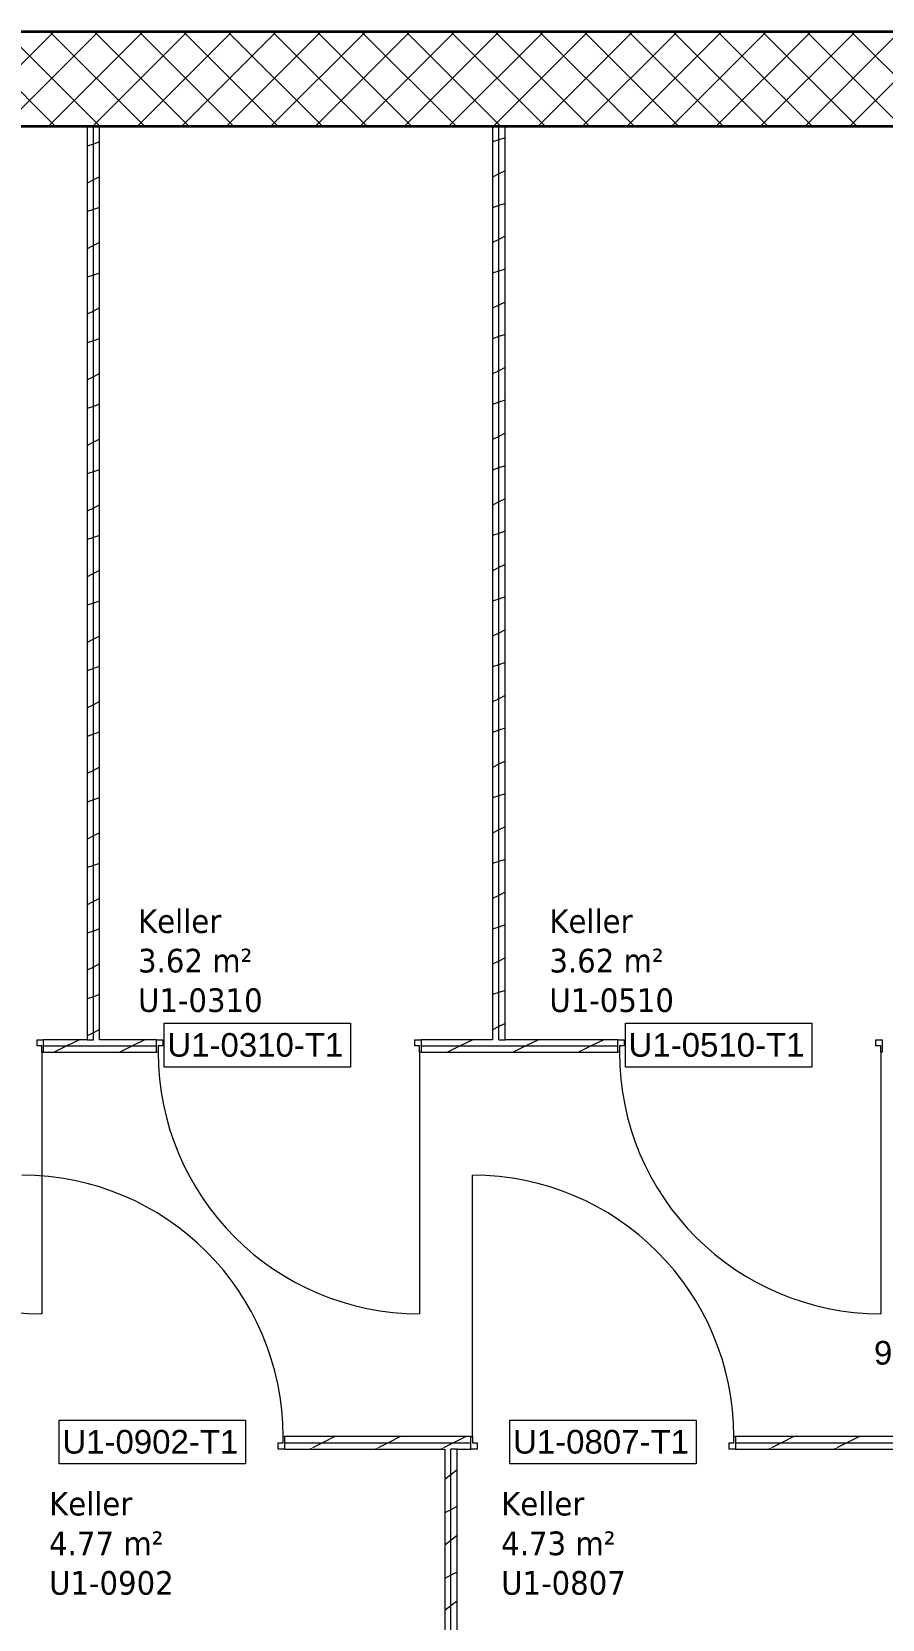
# Model space of a CAD drawing. Extents: x -1907 to 937, y -179 to 966.
# Drawn here: x -480 to -426, y 793 to 893.8 of the extents above; entities that cross this region are included whole.
import ezdxf

# ---------------------------------------------------------------- set-up
doc = ezdxf.new("R2010")
doc.units = 0
doc.layers.get('0').update_dxf_attribs({"lineweight": 13})
for name, color, linetype, lineweight in [('A-____-NOTE-TEXT', 7, 'Continuous', 9), ('A-AREA-____-IDEN', 7, 'Continuous', 5), ('A-DOOR-____-IDEN', 7, 'Continuous', 5), ('A-DOOR-FRAM-MCUT', 7, 'Continuous', 9), ('A-DOOR-OPNG-OTLN', 7, 'Continuous', 9), ('A-WALL-____-MCUT', 7, 'Continuous', 35), ('A-WALL-____-PATT', 7, 'Continuous', 35), ('A-WALL-FNSH-MCUT', 7, 'Continuous', 35)]:
    doc.layers.add(name, color=color, linetype=linetype, lineweight=lineweight)
doc.styles.get("Standard").update_dxf_attribs({"font": 'arial.ttf'})

# ---------------------------------------------------------------- blocks, each defined once
blk = doc.blocks.new('Referenz-A0UJ2810XE', base_point=(-1920.13, -159.41))
at = {"layer": 'A-DOOR-____-IDEN', "color": 0, "linetype": 'Continuous', "ltscale": 0.13}
for p, q in [((-471.58, 830.79), (-459.74, 830.79)), ((-471.58, 828.01), (-471.58, 830.79)), ((-459.74, 830.79), (-459.74, 828.01)), ((-442.28, 830.79), (-430.44, 830.79)), ((-442.28, 828.01), (-442.28, 830.79)), ((-430.44, 830.79), (-430.44, 828.01)), ((-459.74, 828.01), (-471.58, 828.01)), ((-430.44, 828.01), (-442.28, 828.01)), ((-478.25, 805.59), (-466.41, 805.59)), ((-478.25, 802.81), (-478.25, 805.59)), ((-466.41, 805.59), (-466.41, 802.81)), ((-449.62, 805.59), (-437.78, 805.59)), ((-449.62, 802.81), (-449.62, 805.59)), ((-437.78, 805.59), (-437.78, 802.81)), ((-466.41, 802.81), (-478.25, 802.81)), ((-437.78, 802.81), (-449.62, 802.81))]:
    blk.add_line(p, q, dxfattribs=at)
at = {"layer": 'A-DOOR-FRAM-MCUT', "color": 0, "linetype": 'Continuous', "ltscale": 0.13}
for p, q in [((-479.66, 829.75), (-479.26, 829.75)), ((-479.66, 829.35), (-479.66, 829.75)), ((-479.26, 829.75), (-479.26, 828.95)), ((-472.06, 829.75), (-471.66, 829.75)), ((-472.06, 828.95), (-472.06, 829.75)), ((-471.66, 829.75), (-471.66, 829.35)), ((-455.66, 829.75), (-455.26, 829.75)), ((-455.66, 829.35), (-455.66, 829.75)), ((-455.26, 829.75), (-455.26, 828.95)), ((-442.76, 829.75), (-442.36, 829.75)), ((-442.76, 828.95), (-442.76, 829.75)), ((-442.36, 829.75), (-442.36, 829.35)), ((-426.36, 829.75), (-425.96, 829.75)), ((-426.36, 829.35), (-426.36, 829.75)), ((-425.96, 829.75), (-425.96, 828.95)), ((-479.36, 829.35), (-479.66, 829.35)), ((-479.36, 828.95), (-479.36, 829.35)), ((-479.26, 828.95), (-479.36, 828.95)), ((-471.96, 828.95), (-472.06, 828.95)), ((-471.96, 829.35), (-471.96, 828.95)), ((-471.66, 829.35), (-471.96, 829.35)), ((-455.36, 829.35), (-455.66, 829.35)), ((-455.36, 828.95), (-455.36, 829.35)), ((-455.26, 828.95), (-455.36, 828.95)), ((-442.66, 828.95), (-442.76, 828.95)), ((-442.66, 829.35), (-442.66, 828.95)), ((-442.36, 829.35), (-442.66, 829.35)), ((-426.06, 829.35), (-426.36, 829.35)), ((-426.06, 828.95), (-426.06, 829.35)), ((-425.96, 828.95), (-426.06, 828.95)), ((-464.03, 804.15), (-464.03, 804.55)), ((-464.03, 804.55), (-463.93, 804.55)), ((-463.93, 804.55), (-463.93, 803.75)), ((-452.09, 803.75), (-452.09, 804.55)), ((-452.09, 804.55), (-451.99, 804.55)), ((-451.99, 804.55), (-451.99, 804.15)), ((-435.39, 804.15), (-435.39, 804.55)), ((-435.39, 804.55), (-435.29, 804.55)), ((-435.29, 804.55), (-435.29, 803.75)), ((-464.33, 804.15), (-464.03, 804.15)), ((-464.33, 803.75), (-464.33, 804.15)), ((-463.93, 803.75), (-464.33, 803.75)), ((-451.69, 803.75), (-452.09, 803.75)), ((-451.99, 804.15), (-451.69, 804.15)), ((-451.69, 804.15), (-451.69, 803.75)), ((-435.69, 804.15), (-435.39, 804.15)), ((-435.69, 803.75), (-435.69, 804.15)), ((-435.29, 803.75), (-435.69, 803.75))]:
    blk.add_line(p, q, dxfattribs=at)
at = {"layer": 'A-DOOR-OPNG-OTLN', "color": 0, "linetype": 'Continuous', "ltscale": 0.13}
for p, q in [((-479.36, 828.95), (-479.36, 812.35)), ((-455.36, 828.95), (-455.36, 812.35)), ((-426.06, 828.95), (-426.06, 812.35)), ((-451.99, 804.55), (-451.99, 821.15))]:
    blk.add_line(p, q, dxfattribs=at)
for centre, major_axis in [((-479.36, 828.95), (-16.6, 0)), ((-455.36, 828.95), (-16.6, 0)), ((-426.06, 828.95), (-16.6, 0)), ((-480.63, 804.55), (16.6, 0)), ((-451.99, 804.55), (16.6, 0))]:
    blk.add_ellipse(centre, major_axis=major_axis, ratio=1, start_param=0, end_param=1.570796, dxfattribs=at)
at = {"layer": 'A-WALL-____-MCUT', "color": 0, "linetype": 'Continuous', "ltscale": 0.35}
for p, q in [((256.94, 893.75), (-1656.95, 893.75)), ((-577.76, 887.75), (-450.72, 887.75)), ((-450.72, 887.75), (-424.96, 887.75))]:
    blk.add_line(p, q, dxfattribs=at)
at = {"layer": 'A-WALL-____-MCUT', "color": 0, "linetype": 'Continuous', "lineweight": 9, "ltscale": 0.13}
for p, q in [((-476.08, 829.75), (-476.08, 887.75)), ((-450.32, 829.75), (-450.32, 887.75)), ((-476.48, 829.75), (-476.08, 829.75)), ((-450.32, 829.75), (-449.92, 829.75)), ((-479.26, 829.35), (-472.06, 829.35)), ((-455.26, 829.35), (-442.76, 829.35)), ((-463.93, 804.15), (-452.09, 804.15)), ((-453.36, 736.15), (-453.36, 803.75)), ((-452.96, 803.75), (-453.36, 803.75)), ((-435.29, 804.15), (-424.96, 804.15))]:
    blk.add_line(p, q, dxfattribs=at)
at = {"layer": 'A-WALL-____-PATT', "color": 0, "linetype": 'Continuous', "lineweight": 9, "ltscale": 0.13}
for p, q in [((-484.6, 887.75), (-478.6, 893.75)), ((-478.5, 887.75), (-484.5, 893.75)), ((-481.77, 887.75), (-475.77, 893.75)), ((-475.67, 887.75), (-481.67, 893.75)), ((-478.94, 887.75), (-472.94, 893.75)), ((-472.84, 887.75), (-478.84, 893.75)), ((-476.11, 887.75), (-470.11, 893.75)), ((-470.01, 887.75), (-476.01, 893.75)), ((-473.28, 887.75), (-467.28, 893.75)), ((-467.18, 887.75), (-473.18, 893.75)), ((-470.46, 887.75), (-464.46, 893.75)), ((-464.35, 887.75), (-470.35, 893.75)), ((-467.63, 887.75), (-461.63, 893.75)), ((-461.53, 887.75), (-467.53, 893.75)), ((-464.8, 887.75), (-458.8, 893.75)), ((-458.7, 887.75), (-464.7, 893.75)), ((-461.97, 887.75), (-455.97, 893.75)), ((-455.87, 887.75), (-461.87, 893.75)), ((-459.14, 887.75), (-453.14, 893.75)), ((-453.04, 887.75), (-459.04, 893.75)), ((-456.31, 887.75), (-450.31, 893.75)), ((-450.21, 887.75), (-456.21, 893.75)), ((-453.49, 887.75), (-447.49, 893.75)), ((-447.38, 887.75), (-453.38, 893.75)), ((-450.66, 887.75), (-444.66, 893.75)), ((-444.55, 887.75), (-450.55, 893.75)), ((-447.83, 887.75), (-441.83, 893.75)), ((-441.73, 887.75), (-447.73, 893.75)), ((-445, 887.75), (-439, 893.75)), ((-438.9, 887.75), (-444.9, 893.75)), ((-442.17, 887.75), (-436.17, 893.75)), ((-436.07, 887.75), (-442.07, 893.75)), ((-439.34, 887.75), (-433.34, 893.75)), ((-433.24, 887.75), (-439.24, 893.75)), ((-436.51, 887.75), (-430.51, 893.75)), ((-430.41, 887.75), (-436.41, 893.75)), ((-433.69, 887.75), (-427.69, 893.75)), ((-427.58, 887.75), (-433.58, 893.75)), ((-430.86, 887.75), (-424.86, 893.75)), ((-424.76, 887.75), (-430.76, 893.75)), ((-428.03, 887.75), (-422.03, 893.75)), ((-421.93, 887.75), (-427.93, 893.75)), ((-476.08, 886.62), (-476.48, 886.49)), ((-475.68, 886.76), (-476.08, 886.62)), ((-450.32, 886.88), (-450.72, 886.75)), ((-449.92, 887.01), (-450.32, 886.88)), ((-476.08, 884.34), (-476.48, 884.14)), ((-475.68, 884.54), (-476.08, 884.34)), ((-450.32, 884.72), (-450.72, 884.52)), ((-449.92, 884.92), (-450.32, 884.72)), ((-476.08, 882.46), (-476.48, 882.33)), ((-475.68, 882.59), (-476.08, 882.46)), ((-450.32, 882.72), (-450.72, 882.58)), ((-449.92, 882.85), (-450.32, 882.72)), ((-476.08, 880.17), (-476.48, 879.97)), ((-475.68, 880.37), (-476.08, 880.17)), ((-450.32, 880.56), (-450.72, 880.36)), ((-449.92, 880.76), (-450.32, 880.56)), ((-476.08, 878.29), (-476.48, 878.16)), ((-475.68, 878.43), (-476.08, 878.29)), ((-450.32, 878.55), (-450.72, 878.42)), ((-449.92, 878.68), (-450.32, 878.55)), ((-476.08, 876.01), (-476.48, 875.81)), ((-475.68, 876.21), (-476.08, 876.01)), ((-450.32, 876.39), (-450.72, 876.19)), ((-449.92, 876.59), (-450.32, 876.39)), ((-476.08, 874.13), (-476.48, 874)), ((-475.68, 874.26), (-476.08, 874.13)), ((-450.32, 874.39), (-450.72, 874.25)), ((-449.92, 874.52), (-450.32, 874.39)), ((-475.68, 872.04), (-476.08, 871.84)), ((-450.32, 872.23), (-450.72, 872.03)), ((-449.92, 872.43), (-450.32, 872.23)), ((-476.08, 871.84), (-476.48, 871.64)), ((-476.08, 869.96), (-476.48, 869.83)), ((-475.68, 870.1), (-476.08, 869.96)), ((-450.32, 870.22), (-450.72, 870.09)), ((-449.92, 870.36), (-450.32, 870.22)), ((-450.32, 868.06), (-450.72, 867.86)), ((-449.92, 868.26), (-450.32, 868.06)), ((-476.08, 867.68), (-476.48, 867.48)), ((-475.68, 867.88), (-476.08, 867.68)), ((-475.68, 865.93), (-476.08, 865.8)), ((-450.32, 866.06), (-450.72, 865.92)), ((-449.92, 866.19), (-450.32, 866.06)), ((-476.08, 865.8), (-476.48, 865.67)), ((-450.32, 863.9), (-450.72, 863.7)), ((-449.92, 864.1), (-450.32, 863.9)), ((-476.08, 863.51), (-476.48, 863.31)), ((-475.68, 863.71), (-476.08, 863.51)), ((-450.32, 861.89), (-450.72, 861.76)), ((-449.92, 862.03), (-450.32, 861.89)), ((-476.08, 861.64), (-476.48, 861.5)), ((-475.68, 861.77), (-476.08, 861.64)), ((-449.92, 859.93), (-450.32, 859.73)), ((-476.08, 859.35), (-476.48, 859.15)), ((-475.68, 859.55), (-476.08, 859.35)), ((-450.32, 859.73), (-450.72, 859.53)), ((-449.92, 857.86), (-450.32, 857.73)), ((-476.08, 857.47), (-476.48, 857.34)), ((-475.68, 857.6), (-476.08, 857.47)), ((-450.32, 857.73), (-450.72, 857.59)), ((-476.08, 855.18), (-476.48, 854.98)), ((-475.68, 855.38), (-476.08, 855.18)), ((-450.32, 855.57), (-450.72, 855.37)), ((-449.92, 855.77), (-450.32, 855.57)), ((-476.08, 853.31), (-476.48, 853.17)), ((-475.68, 853.44), (-476.08, 853.31)), ((-450.32, 853.56), (-450.72, 853.43)), ((-449.92, 853.7), (-450.32, 853.56)), ((-476.08, 851.02), (-476.48, 850.82)), ((-475.68, 851.22), (-476.08, 851.02)), ((-450.32, 851.4), (-450.72, 851.2)), ((-449.92, 851.6), (-450.32, 851.4)), ((-476.08, 849.14), (-476.48, 849.01)), ((-475.68, 849.27), (-476.08, 849.14)), ((-450.32, 849.4), (-450.72, 849.26)), ((-449.92, 849.53), (-450.32, 849.4)), ((-476.08, 846.85), (-476.48, 846.65)), ((-475.68, 847.05), (-476.08, 846.85)), ((-450.32, 847.24), (-450.72, 847.04)), ((-449.92, 847.44), (-450.32, 847.24)), ((-476.08, 844.98), (-476.48, 844.84)), ((-475.68, 845.11), (-476.08, 844.98)), ((-450.32, 845.23), (-450.72, 845.1)), ((-449.92, 845.37), (-450.32, 845.23)), ((-476.08, 842.69), (-476.48, 842.49)), ((-475.68, 842.89), (-476.08, 842.69)), ((-450.32, 843.07), (-450.72, 842.87)), ((-449.92, 843.27), (-450.32, 843.07)), ((-476.08, 840.81), (-476.48, 840.68)), ((-475.68, 840.94), (-476.08, 840.81)), ((-450.32, 841.07), (-450.72, 840.94)), ((-449.92, 841.2), (-450.32, 841.07)), ((-475.68, 838.72), (-476.08, 838.52)), ((-450.32, 838.91), (-450.72, 838.71)), ((-449.92, 839.11), (-450.32, 838.91)), ((-476.08, 838.52), (-476.48, 838.32)), ((-476.08, 836.65), (-476.48, 836.51)), ((-475.68, 836.78), (-476.08, 836.65)), ((-450.32, 836.9), (-450.72, 836.77)), ((-449.92, 837.04), (-450.32, 836.9)), ((-450.32, 834.74), (-450.72, 834.54)), ((-449.92, 834.94), (-450.32, 834.74)), ((-476.08, 834.36), (-476.48, 834.16)), ((-475.68, 834.56), (-476.08, 834.36)), ((-475.68, 832.62), (-476.08, 832.48)), ((-450.32, 832.74), (-450.72, 832.61)), ((-449.92, 832.87), (-450.32, 832.74)), ((-476.08, 832.48), (-476.48, 832.35)), ((-449.92, 830.78), (-450.32, 830.58)), ((-476.97, 829.75), (-477.77, 829.35)), ((-476.08, 830.19), (-476.48, 829.99)), ((-475.68, 830.39), (-476.08, 830.19)), ((-472.8, 829.75), (-473.6, 829.35)), ((-451.98, 829.75), (-452.78, 829.35)), ((-450.32, 830.58), (-450.72, 830.38)), ((-447.81, 829.75), (-448.61, 829.35)), ((-443.65, 829.75), (-444.45, 829.35)), ((-477.77, 829.35), (-478.57, 828.95)), ((-473.6, 829.35), (-474.4, 828.95)), ((-452.78, 829.35), (-453.58, 828.95)), ((-448.61, 829.35), (-449.41, 828.95)), ((-444.45, 829.35), (-445.25, 828.95)), ((-460.73, 804.55), (-461.53, 804.15)), ((-456.56, 804.55), (-457.36, 804.15)), ((-452.4, 804.55), (-453.2, 804.15)), ((-431.57, 804.55), (-432.37, 804.15)), ((-427.41, 804.55), (-428.21, 804.15)), ((-462.22, 803.79), (-462.32, 803.75)), ((-461.53, 804.15), (-462.16, 803.84)), ((-458.05, 803.79), (-458.16, 803.75)), ((-457.36, 804.15), (-457.99, 803.84)), ((-453.89, 803.79), (-453.99, 803.75)), ((-453.2, 804.15), (-453.83, 803.84)), ((-433.06, 803.79), (-433.17, 803.75)), ((-432.37, 804.15), (-433, 803.84)), ((-428.9, 803.79), (-429.01, 803.75)), ((-428.21, 804.15), (-428.84, 803.84)), ((-452.96, 802.43), (-453.36, 802.13)), ((-453.36, 802.13), (-453.76, 801.83)), ((-453.36, 799.9), (-453.76, 799.7)), ((-452.96, 800.1), (-453.36, 799.9)), ((-453.36, 797.96), (-453.76, 797.66)), ((-452.96, 798.26), (-453.36, 797.96)), ((-453.36, 795.74), (-453.76, 795.54)), ((-452.96, 795.94), (-453.36, 795.74)), ((-453.36, 793.8), (-453.76, 793.5)), ((-452.96, 794.1), (-453.36, 793.8))]:
    blk.add_line(p, q, dxfattribs=at)
at = {"layer": 'A-WALL-FNSH-MCUT', "color": 0, "linetype": 'Continuous', "lineweight": 9, "ltscale": 0.13}
for p, q in [((-476.48, 887.75), (-476.48, 829.75)), ((-475.68, 829.75), (-475.68, 887.75)), ((-450.72, 887.75), (-450.72, 829.75)), ((-449.92, 829.75), (-449.92, 887.75)), ((-476.48, 829.75), (-479.26, 829.75)), ((-479.26, 829.75), (-479.26, 828.95)), ((-472.06, 829.75), (-475.68, 829.75)), ((-472.06, 828.95), (-472.06, 829.75)), ((-450.72, 829.75), (-455.26, 829.75)), ((-455.26, 829.75), (-455.26, 828.95)), ((-442.76, 829.75), (-449.92, 829.75)), ((-442.76, 828.95), (-442.76, 829.75)), ((-479.26, 828.95), (-472.06, 828.95)), ((-455.26, 828.95), (-442.76, 828.95)), ((-452.09, 804.55), (-463.93, 804.55)), ((-463.93, 804.55), (-463.93, 803.75)), ((-452.09, 803.75), (-452.09, 804.55)), ((-424.96, 804.55), (-435.29, 804.55)), ((-435.29, 804.55), (-435.29, 803.75)), ((-463.93, 803.75), (-453.76, 803.75)), ((-453.76, 803.75), (-453.76, 736.15)), ((-452.96, 803.75), (-452.09, 803.75)), ((-452.96, 736.15), (-452.96, 803.75)), ((-435.29, 803.75), (-424.96, 803.75))]:
    blk.add_line(p, q, dxfattribs=at)
at = {"layer": 'A-____-NOTE-TEXT', "color": 0, "linetype": 'Continuous', "lineweight": 5, "ltscale": 0.13, "insert": (-426.49, 810.62), "char_height": 1.5, "attachment_point": 1}
blk.add_mtext('{\\fArial;9}', dxfattribs=at)
at = {"layer": 'A-AREA-____-IDEN', "color": 0, "linetype": 'Continuous', "ltscale": 0.13, "char_height": 1.5, "attachment_point": 1}
for s, insert in [('{\\W0.9;\\fVerdana;Keller}', (-473.24, 838.03)), ('{\\W0.9;\\fVerdana;Keller}', (-447.11, 838.03)), ('{\\W0.9;\\fVerdana;3.62 m²}', (-473.24, 835.52)), ('{\\W0.9;\\fVerdana;3.62 m²}', (-447.11, 835.52)), ('{\\W0.9;\\fVerdana;U1-0310}', (-473.24, 833.01)), ('{\\W0.9;\\fVerdana;U1-0510}', (-447.11, 833.01)), ('{\\W0.9;\\fVerdana;Keller}', (-478.89, 801.04)), ('{\\W0.9;\\fVerdana;Keller}', (-450.17, 801.04)), ('{\\W0.9;\\fVerdana;4.77 m²}', (-478.89, 798.52)), ('{\\W0.9;\\fVerdana;4.73 m²}', (-450.17, 798.52)), ('{\\W0.9;\\fVerdana;U1-0902}', (-478.89, 796.01)), ('{\\W0.9;\\fVerdana;U1-0807}', (-450.17, 796.01))]:
    blk.add_mtext(s, dxfattribs=dict(at, insert=insert))
at = {"layer": 'A-DOOR-____-IDEN', "color": 0, "linetype": 'Continuous', "ltscale": 0.13, "char_height": 1.5, "attachment_point": 1}
for s, insert in [('{\\fArial;U1-0310-T1}', (-471.38, 830.17)), ('{\\fArial;U1-0510-T1}', (-442.08, 830.17)), ('{\\fArial;U1-0902-T1}', (-478.05, 804.97)), ('{\\fArial;U1-0807-T1}', (-449.42, 804.97))]:
    blk.add_mtext(s, dxfattribs=dict(at, insert=insert))

msp = doc.modelspace()

# ---------------------------------------------------------------- block references
at = {"color": 9, "lineweight": 25, "ltscale": 0.25, "true_color": 0xc0c0c0}
msp.add_blockref('Referenz-A0UJ2810XE', (-1920.13, -159.41), dxfattribs=at)

doc.saveas('drawing.dxf')
